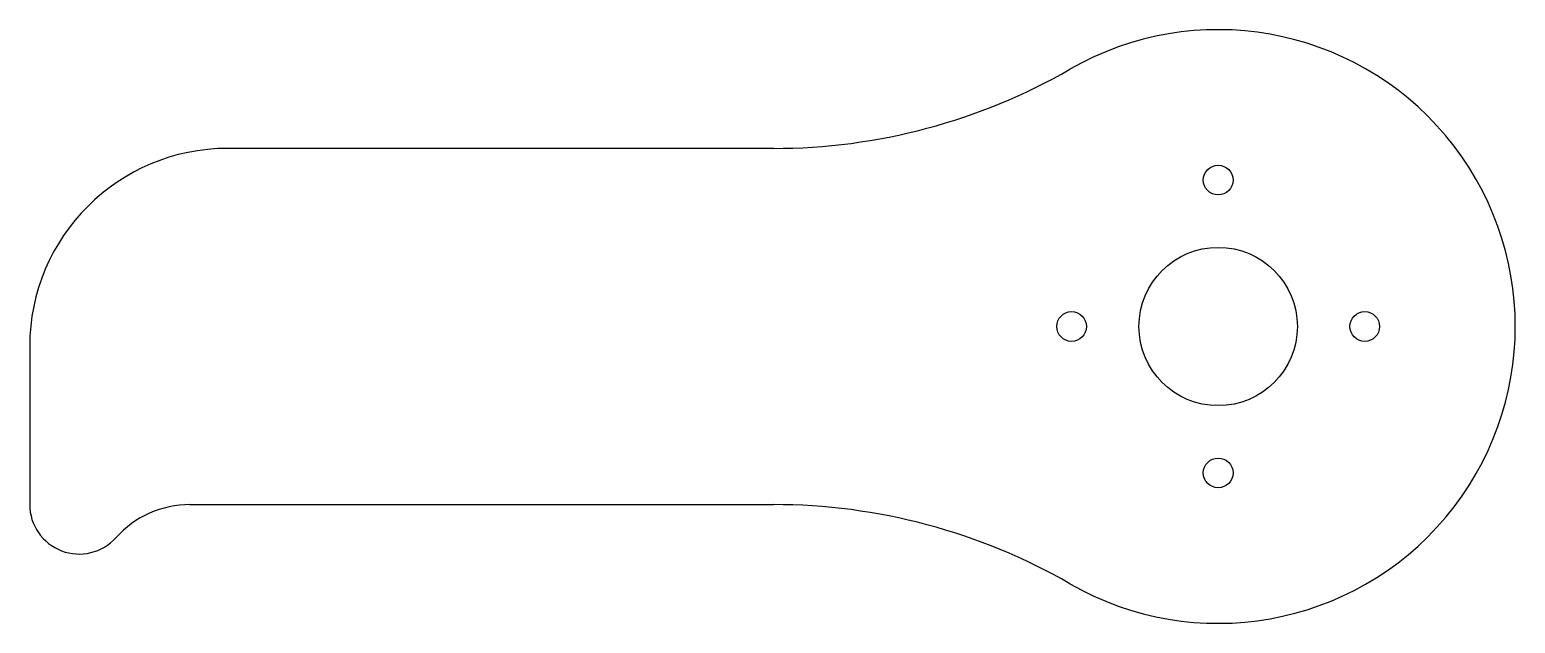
# Model space of a CAD drawing. Header units: millimetres. Extents: x -60 to 15, y -15 to 15.
import ezdxf

# ---------------------------------------------------------------- set-up
doc = ezdxf.new("R2010")
doc.units = ezdxf.units.MM

msp = doc.modelspace()

# ---------------------------------------------------------------- linework, layer by layer
at = {"color": 7, "linetype": 'Continuous', "lineweight": 25}
for p, q in [((-22.45, 9), (-50, 9)), ((-60, -1), (-60, -9)), ((-51.91, -9), (-22.45, -9))]:
    msp.add_line(p, q, dxfattribs=at)
for centre, radius in [((0, 7.4), 0.75), ((0, 0), 4), ((-7.4, 0), 0.75), ((7.4, 0), 0.75), ((0, -7.4), 0.75)]:
    msp.add_circle(centre, radius, dxfattribs=at)
for centre, radius, start, end in [((0, 0), 15, 240.07357, 119.92643), ((-22.45, 39), 30, 270, 299.92643), ((-50, -1), 10, 90, 180), ((-57.5, -9), 2.5, 180, 318.18969), ((-22.45, -39), 30, 60.07357, 90), ((-51.91, -14), 5, 90, 138.18969)]:
    msp.add_arc(centre, radius, start, end, dxfattribs=at)

doc.saveas('drawing.dxf')
